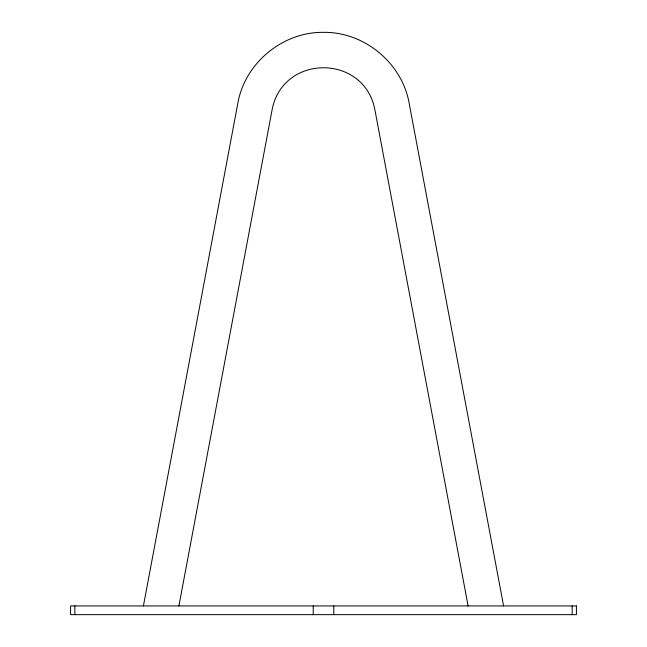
<?xml version="1.0" encoding="UTF-8"?>
<svg xmlns="http://www.w3.org/2000/svg" width="647" height="647" viewBox="0 0 647 647"><rect width="100%" height="100%" fill="white"/><g stroke="black" fill="none" stroke-linecap="round" stroke-linejoin="round"><path stroke-width="0.97" d="M143.408 605.932L237.805 103.439C244.76 63.163 282.634 31.743 323.5 32.35C364.366 31.743 402.24 63.163 409.195 103.439L503.592 605.932M178.895 605.932L272.088 109.885C282.65 53.725 364.35 53.725 374.912 109.885L468.104 605.932M572.166 605.932L572.166 614.65M333.779 605.932L333.779 614.65M313.221 605.932L313.221 614.65M74.834 605.932L74.834 614.65M576.42 605.932L70.58 605.932L70.58 614.65L576.42 614.65L576.42 605.932"/></g></svg>
